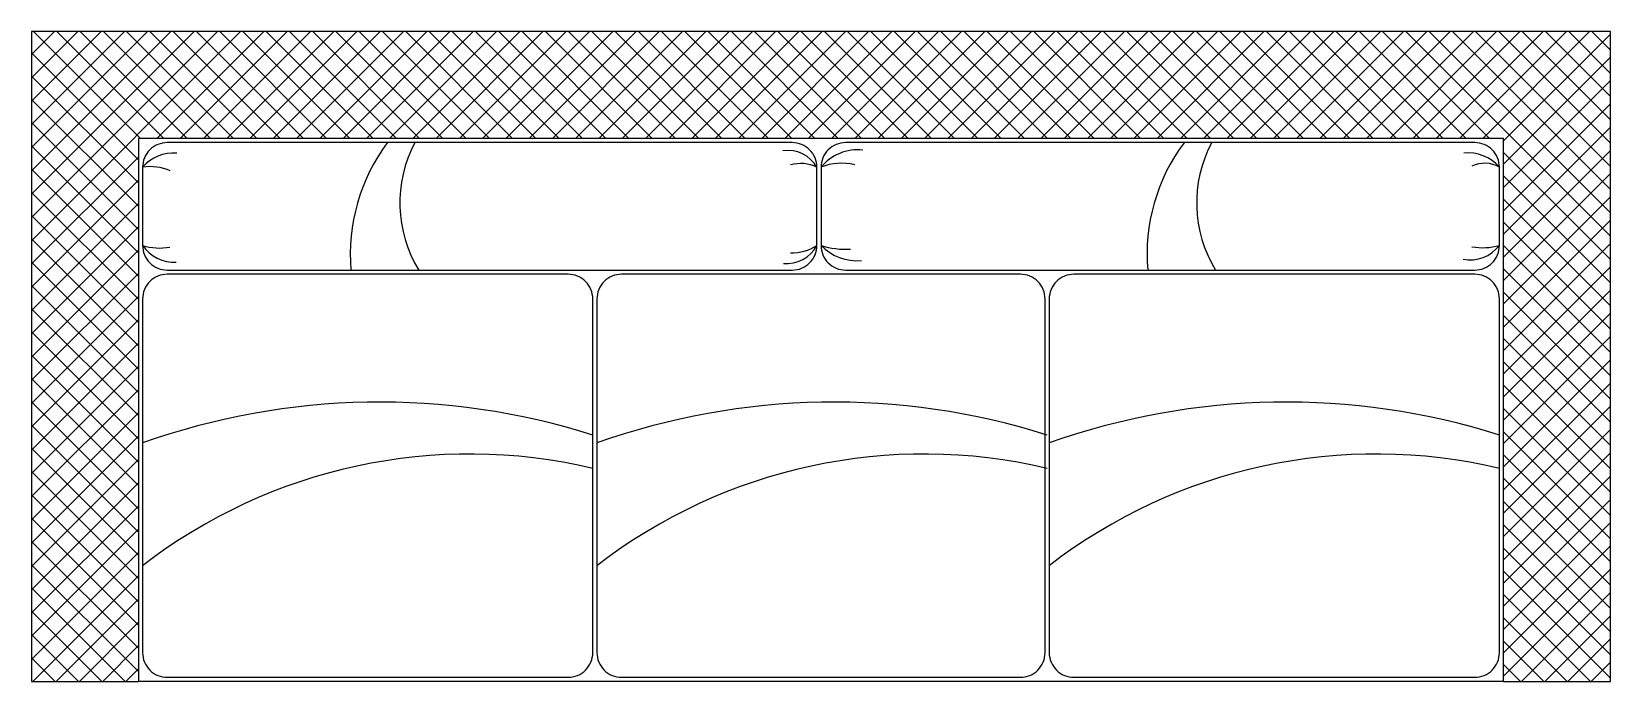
# Model space of a CAD drawing. Extents: x 5.97 to 7.89, y 5.88 to 6.67.
import ezdxf

# ---------------------------------------------------------------- set-up
doc = ezdxf.new("R2010")
doc.units = 0
doc.layers.get('0').update_dxf_attribs({"linetype": 'CONTINUOUS'})

# ---------------------------------------------------------------- blocks, each defined once
blk = doc.blocks.new('*X0')
at = {"color": 0}
for p, q in [((5.9669, 6.4194), (6.2211, 6.6737)), ((5.9669, 6.4477), (6.1928, 6.6737)), ((5.9669, 6.476), (6.1646, 6.6737)), ((5.9669, 6.5043), (6.1363, 6.6737)), ((5.9669, 6.5326), (6.108, 6.6737)), ((5.9669, 6.5609), (6.0797, 6.6737)), ((5.9669, 6.5892), (6.0514, 6.6737)), ((5.9669, 6.6174), (6.0231, 6.6737)), ((5.9669, 6.6457), (5.9948, 6.6737)), ((6.0994, 6.5437), (5.9694, 6.6737)), ((6.1277, 6.5437), (5.9977, 6.6737)), ((6.156, 6.5437), (6.026, 6.6737)), ((6.1843, 6.5437), (6.0543, 6.6737)), ((6.2125, 6.5437), (6.0825, 6.6737)), ((6.2408, 6.5437), (6.1108, 6.6737)), ((6.1194, 6.5437), (6.2494, 6.6737)), ((6.2691, 6.5437), (6.1391, 6.6737)), ((6.1477, 6.5437), (6.2777, 6.6737)), ((6.2974, 6.5437), (6.1674, 6.6737)), ((6.176, 6.5437), (6.306, 6.6737)), ((6.3257, 6.5437), (6.1957, 6.6737)), ((6.2043, 6.5437), (6.3343, 6.6737)), ((6.354, 6.5437), (6.224, 6.6737)), ((6.2325, 6.5437), (6.3625, 6.6737)), ((6.3822, 6.5437), (6.2522, 6.6737)), ((6.2608, 6.5437), (6.3908, 6.6737)), ((6.4105, 6.5437), (6.2805, 6.6737)), ((6.2891, 6.5437), (6.4191, 6.6737)), ((6.4388, 6.5437), (6.3088, 6.6737)), ((6.3174, 6.5437), (6.4474, 6.6737)), ((6.4671, 6.5437), (6.3371, 6.6737)), ((6.3457, 6.5437), (6.4757, 6.6737)), ((6.4954, 6.5437), (6.3654, 6.6737)), ((6.374, 6.5437), (6.504, 6.6737)), ((6.5237, 6.5437), (6.3937, 6.6737)), ((6.4023, 6.5437), (6.5323, 6.6737)), ((6.5519, 6.5437), (6.4219, 6.6737)), ((6.4305, 6.5437), (6.5605, 6.6737)), ((6.5802, 6.5437), (6.4502, 6.6737)), ((6.4588, 6.5437), (6.5888, 6.6737)), ((6.6085, 6.5437), (6.4785, 6.6737)), ((6.4871, 6.5437), (6.6171, 6.6737)), ((6.6368, 6.5437), (6.5068, 6.6737)), ((6.5154, 6.5437), (6.6454, 6.6737)), ((6.6651, 6.5437), (6.5351, 6.6737)), ((6.5437, 6.5437), (6.6737, 6.6737)), ((6.6934, 6.5437), (6.5634, 6.6737)), ((6.572, 6.5437), (6.702, 6.6737)), ((6.7217, 6.5437), (6.5917, 6.6737)), ((6.6002, 6.5437), (6.7302, 6.6737)), ((6.7499, 6.5437), (6.6199, 6.6737)), ((6.6285, 6.5437), (6.7585, 6.6737)), ((6.7782, 6.5437), (6.6482, 6.6737)), ((6.6568, 6.5437), (6.7868, 6.6737)), ((6.8065, 6.5437), (6.6765, 6.6737)), ((6.6851, 6.5437), (6.8151, 6.6737)), ((6.8348, 6.5437), (6.7048, 6.6737)), ((6.7134, 6.5437), (6.8434, 6.6737)), ((6.8631, 6.5437), (6.7331, 6.6737)), ((6.7417, 6.5437), (6.8717, 6.6737)), ((6.8914, 6.5437), (6.7614, 6.6737)), ((6.7699, 6.5437), (6.8999, 6.6737)), ((6.9196, 6.5437), (6.7896, 6.6737)), ((6.7982, 6.5437), (6.9282, 6.6737)), ((6.9479, 6.5437), (6.8179, 6.6737)), ((6.8265, 6.5437), (6.9565, 6.6737)), ((6.9762, 6.5437), (6.8462, 6.6737)), ((6.8548, 6.5437), (6.9848, 6.6737)), ((7.0045, 6.5437), (6.8745, 6.6737)), ((6.8831, 6.5437), (7.0131, 6.6737)), ((7.0328, 6.5437), (6.9028, 6.6737)), ((6.9114, 6.5437), (7.0414, 6.6737)), ((7.0611, 6.5437), (6.9311, 6.6737)), ((6.9397, 6.5437), (7.0697, 6.6737)), ((7.0893, 6.5437), (6.9593, 6.6737)), ((6.9679, 6.5437), (7.0979, 6.6737)), ((7.1176, 6.5437), (6.9876, 6.6737)), ((6.9962, 6.5437), (7.1262, 6.6737)), ((7.1459, 6.5437), (7.0159, 6.6737)), ((7.0245, 6.5437), (7.1545, 6.6737)), ((7.1742, 6.5437), (7.0442, 6.6737)), ((7.0528, 6.5437), (7.1828, 6.6737)), ((7.2025, 6.5437), (7.0725, 6.6737)), ((7.0811, 6.5437), (7.2111, 6.6737)), ((7.2308, 6.5437), (7.1008, 6.6737)), ((7.1094, 6.5437), (7.2394, 6.6737)), ((7.2591, 6.5437), (7.1291, 6.6737)), ((7.1376, 6.5437), (7.2676, 6.6737)), ((7.2873, 6.5437), (7.1573, 6.6737)), ((7.1659, 6.5437), (7.2959, 6.6737)), ((7.3156, 6.5437), (7.1856, 6.6737)), ((7.1942, 6.5437), (7.3242, 6.6737)), ((7.3439, 6.5437), (7.2139, 6.6737)), ((7.2225, 6.5437), (7.3525, 6.6737)), ((7.3722, 6.5437), (7.2422, 6.6737)), ((7.2508, 6.5437), (7.3808, 6.6737)), ((7.4005, 6.5437), (7.2705, 6.6737)), ((7.2791, 6.5437), (7.4091, 6.6737)), ((7.4288, 6.5437), (7.2988, 6.6737)), ((7.3073, 6.5437), (7.4373, 6.6737)), ((7.457, 6.5437), (7.327, 6.6737)), ((7.3356, 6.5437), (7.4656, 6.6737)), ((7.4853, 6.5437), (7.3553, 6.6737)), ((7.3639, 6.5437), (7.4939, 6.6737)), ((7.5136, 6.5437), (7.3836, 6.6737)), ((7.3922, 6.5437), (7.5222, 6.6737)), ((7.5419, 6.5437), (7.4119, 6.6737)), ((7.4205, 6.5437), (7.5505, 6.6737)), ((7.5702, 6.5437), (7.4402, 6.6737)), ((7.4488, 6.5437), (7.5788, 6.6737)), ((7.5985, 6.5437), (7.4685, 6.6737)), ((7.4771, 6.5437), (7.6071, 6.6737)), ((7.6267, 6.5437), (7.4967, 6.6737)), ((7.5053, 6.5437), (7.6353, 6.6737)), ((7.655, 6.5437), (7.525, 6.6737)), ((7.5336, 6.5437), (7.6636, 6.6737)), ((7.6833, 6.5437), (7.5533, 6.6737)), ((7.5619, 6.5437), (7.6919, 6.6737)), ((7.7116, 6.5437), (7.5816, 6.6737)), ((7.5902, 6.5437), (7.7202, 6.6737)), ((7.7399, 6.5437), (7.6099, 6.6737)), ((7.6185, 6.5437), (7.7485, 6.6737)), ((7.8869, 6.4249), (7.6382, 6.6737)), ((7.6468, 6.5437), (7.7768, 6.6737)), ((7.8869, 6.4532), (7.6665, 6.6737)), ((7.675, 6.5437), (7.805, 6.6737)), ((7.8869, 6.4815), (7.6947, 6.6737)), ((7.7033, 6.5437), (7.8333, 6.6737)), ((7.8869, 6.5098), (7.723, 6.6737)), ((7.7316, 6.5437), (7.8616, 6.6737)), ((7.8869, 6.5381), (7.7513, 6.6737)), ((7.7569, 6.5407), (7.8869, 6.6707)), ((7.8869, 6.5664), (7.7796, 6.6737)), ((7.8869, 6.5946), (7.8079, 6.6737)), ((7.8869, 6.6229), (7.8362, 6.6737)), ((7.8869, 6.6512), (7.8644, 6.6737)), ((6.0969, 6.5179), (5.9669, 6.6479)), ((7.7569, 6.5124), (7.8869, 6.6424)), ((6.0969, 6.4896), (5.9669, 6.6196)), ((7.7569, 6.4841), (7.8869, 6.6141)), ((6.0969, 6.4613), (5.9669, 6.5913)), ((7.7569, 6.4558), (7.8869, 6.5858)), ((6.0969, 6.433), (5.9669, 6.563)), ((7.7569, 6.4275), (7.8869, 6.5575)), ((6.0969, 6.4047), (5.9669, 6.5347)), ((7.7569, 6.3993), (7.8869, 6.5293)), ((5.9669, 6.3912), (6.0969, 6.5212)), ((7.8869, 6.3967), (7.7569, 6.5267)), ((6.0969, 6.3765), (5.9669, 6.5065)), ((5.9669, 6.3629), (6.0969, 6.4929)), ((7.7569, 6.371), (7.8869, 6.501)), ((7.8869, 6.3684), (7.7569, 6.4984)), ((6.0969, 6.3482), (5.9669, 6.4782)), ((7.7569, 6.3427), (7.8869, 6.4727)), ((5.9669, 6.3346), (6.0969, 6.4646)), ((7.8869, 6.3401), (7.7569, 6.4701)), ((6.0969, 6.3199), (5.9669, 6.4499)), ((5.9669, 6.3063), (6.0969, 6.4363)), ((7.7569, 6.3144), (7.8869, 6.4444)), ((7.8869, 6.3118), (7.7569, 6.4418)), ((6.0969, 6.2916), (5.9669, 6.4216)), ((7.7569, 6.2861), (7.8869, 6.4161)), ((7.8869, 6.2835), (7.7569, 6.4135)), ((5.9669, 6.278), (6.0969, 6.408)), ((6.0969, 6.2633), (5.9669, 6.3933)), ((5.9669, 6.2497), (6.0969, 6.3797)), ((7.7569, 6.2578), (7.8869, 6.3878)), ((7.8869, 6.2552), (7.7569, 6.3852)), ((6.0969, 6.235), (5.9669, 6.365)), ((7.7569, 6.2295), (7.8869, 6.3595)), ((7.8869, 6.227), (7.7569, 6.357)), ((5.9669, 6.2215), (6.0969, 6.3515)), ((6.0969, 6.2068), (5.9669, 6.3368)), ((5.9669, 6.1932), (6.0969, 6.3232)), ((7.7569, 6.2013), (7.8869, 6.3313)), ((7.8869, 6.1987), (7.7569, 6.3287)), ((6.0969, 6.1785), (5.9669, 6.3085)), ((7.7569, 6.173), (7.8869, 6.303)), ((7.8869, 6.1704), (7.7569, 6.3004)), ((5.9669, 6.1649), (6.0969, 6.2949)), ((6.0969, 6.1502), (5.9669, 6.2802)), ((5.9669, 6.1366), (6.0969, 6.2666)), ((7.7569, 6.1447), (7.8869, 6.2747)), ((7.8869, 6.1421), (7.7569, 6.2721)), ((6.0969, 6.1219), (5.9669, 6.2519)), ((7.7569, 6.1164), (7.8869, 6.2464)), ((7.8869, 6.1138), (7.7569, 6.2438)), ((5.9669, 6.1083), (6.0969, 6.2383)), ((6.0969, 6.0936), (5.9669, 6.2236)), ((5.9669, 6.08), (6.0969, 6.21)), ((7.7569, 6.0881), (7.8869, 6.2181)), ((7.8869, 6.0855), (7.7569, 6.2155)), ((6.0969, 6.0653), (5.9669, 6.1953)), ((7.7569, 6.0598), (7.8869, 6.1898)), ((7.8869, 6.0572), (7.7569, 6.1872)), ((5.9669, 6.0518), (6.0969, 6.1818)), ((6.0969, 6.0371), (5.9669, 6.1671)), ((5.9669, 6.0235), (6.0969, 6.1535)), ((7.7569, 6.0316), (7.8869, 6.1616)), ((7.8869, 6.029), (7.7569, 6.159)), ((6.0969, 6.0088), (5.9669, 6.1388)), ((5.9669, 5.9952), (6.0969, 6.1252)), ((7.7569, 6.0033), (7.8869, 6.1333)), ((7.8869, 6.0007), (7.7569, 6.1307)), ((6.0969, 5.9805), (5.9669, 6.1105)), ((5.9669, 5.9669), (6.0969, 6.0969)), ((7.7569, 5.975), (7.8869, 6.105)), ((7.8869, 5.9724), (7.7569, 6.1024)), ((6.0969, 5.9522), (5.9669, 6.0822)), ((5.9669, 5.9386), (6.0969, 6.0686)), ((7.7569, 5.9467), (7.8869, 6.0767)), ((7.8869, 5.9441), (7.7569, 6.0741)), ((6.0969, 5.9239), (5.9669, 6.0539)), ((7.7569, 5.9184), (7.8869, 6.0484)), ((5.9669, 5.9103), (6.0969, 6.0403)), ((7.8869, 5.9158), (7.7569, 6.0458)), ((6.0969, 5.8956), (5.9669, 6.0256)), ((5.9685, 5.8837), (6.0969, 6.012)), ((7.7569, 5.8901), (7.8869, 6.0201)), ((7.8869, 5.8875), (7.7569, 6.0175)), ((6.0806, 5.8837), (5.9669, 5.9973)), ((7.7787, 5.8837), (7.8869, 5.9919)), ((5.9968, 5.8837), (6.0969, 5.9838)), ((7.8625, 5.8837), (7.7569, 5.9893)), ((6.0523, 5.8837), (5.9669, 5.9691)), ((6.0251, 5.8837), (6.0969, 5.9555)), ((7.8342, 5.8837), (7.7569, 5.961)), ((7.807, 5.8837), (7.8869, 5.9636)), ((6.024, 5.8837), (5.9669, 5.9408)), ((7.8353, 5.8837), (7.8869, 5.9353)), ((6.0534, 5.8837), (6.0969, 5.9272)), ((7.8059, 5.8837), (7.7569, 5.9327)), ((5.9957, 5.8837), (5.9669, 5.9125)), ((6.0817, 5.8837), (6.0969, 5.8989)), ((7.7776, 5.8837), (7.7569, 5.9044)), ((7.8636, 5.8837), (7.8869, 5.907)), ((5.9674, 5.8837), (5.9669, 5.8842))]:
    blk.add_line(p, q, dxfattribs=at)

msp = doc.modelspace()

# ---------------------------------------------------------------- linework, layer by layer
at = {"color": 0}
msp.add_line((7.7569, 5.8837), (6.0969, 5.8837), dxfattribs=at)
for points in [[(7.7569, 5.8837), (7.8869, 5.8837), (7.8869, 6.6737), (5.9669, 6.6737), (5.9669, 5.8837), (6.0969, 5.8837)], [(7.7569, 5.8837), (7.7569, 6.5437), (6.0969, 6.5437), (6.0969, 5.8837)]]:
    msp.add_lwpolyline(points, dxfattribs=at)
for points in [[(6.8919, 6.5387), (6.1319, 6.5387, 0.414214), (6.1019, 6.5087), (6.1019, 6.4137, 0.414214), (6.1319, 6.3837), (6.8919, 6.3837, 0.414214), (6.9219, 6.4137), (6.9219, 6.5087, 0.414214)], [(6.9269, 6.5087), (6.9269, 6.4137, 0.414214), (6.9569, 6.3837), (7.7219, 6.3837, 0.414214), (7.7519, 6.4137), (7.7519, 6.5087, 0.414214), (7.7219, 6.5387), (6.9569, 6.5387, 0.414214)], [(6.6494, 6.3487, 0.414214), (6.6194, 6.3787), (6.1319, 6.3787, 0.414214), (6.1019, 6.3487), (6.1019, 5.9187, 0.414214), (6.1319, 5.8887), (6.6194, 5.8887, 0.414214), (6.6494, 5.9187)], [(7.1994, 5.9187), (7.1994, 6.3487, 0.414214), (7.1694, 6.3787), (6.9569, 6.3787), (6.8919, 6.3787), (6.6844, 6.3787, 0.414214), (6.6544, 6.3487), (6.6544, 5.9187, 0.414214), (6.6844, 5.8887), (7.1694, 5.8887, 0.414214)], [(7.7519, 5.9187), (7.7519, 6.3487, 0.414214), (7.7219, 6.3787), (7.2344, 6.3787, 0.414214), (7.2044, 6.3487), (7.2044, 5.9187, 0.414214), (7.2344, 5.8887), (7.7219, 5.8887, 0.414214)]]:
    msp.add_lwpolyline(points, format="xyb", close=True, dxfattribs=at)
for centre, radius, start, end in [((6.5816, 6.4029), 0.2271, 143.2991, 184.8696), ((6.5713, 6.4653), 0.1565, 152.0247, 211.436), ((6.8867, 6.4891), 0.0402, 29.045, 98.6208), ((6.9717, 6.4722), 0.0578, 83.8584, 140.8657), ((7.5505, 6.4029), 0.2271, 143.2991, 184.8696), ((7.5402, 6.4653), 0.1565, 152.0247, 211.436), ((6.1395, 6.4765), 0.0495, 85.549, 139.4402), ((6.1115, 6.4499), 0.0596, 66.1141, 99.2523), ((6.9021, 6.4686), 0.0447, 63.6829, 106.1096), ((6.9523, 6.4462), 0.0675, 76.6419, 112.1196), ((7.7143, 6.4768), 0.0493, 40.2767, 96.8207), ((7.7338, 6.4774), 0.0362, 59.9317, 115.0488), ((6.1404, 6.4395), 0.0463, 213.9055, 272.9989), ((6.1221, 6.4763), 0.0658, 252.1136, 281.2934), ((6.8841, 6.4349), 0.0434, 266.2679, 330.6794), ((6.8916, 6.4606), 0.0558, 268.0042, 302.8702), ((6.9713, 6.457), 0.062, 224.3139, 274.629), ((6.9573, 6.5098), 0.1008, 252.4547, 273.1758), ((7.716, 6.4415), 0.0454, 259.6207, 322.151), ((7.7313, 6.4875), 0.0766, 260.3614, 285.6065), ((6.3899, 5.362), 0.8612, 72.4648, 109.5413), ((6.9424, 5.362), 0.8612, 72.4648, 109.5413), ((7.4924, 5.362), 0.8612, 72.4648, 109.5413), ((6.4997, 5.5096), 0.6505, 76.6942, 127.6969), ((7.0522, 5.5096), 0.6505, 76.6942, 127.6969), ((7.6022, 5.5096), 0.6505, 76.6942, 127.6969)]:
    msp.add_arc(centre, radius, start, end, dxfattribs=at)

# ---------------------------------------------------------------- block references
msp.add_blockref('*X0', (0, 0), dxfattribs=at)

doc.saveas('drawing.dxf')
